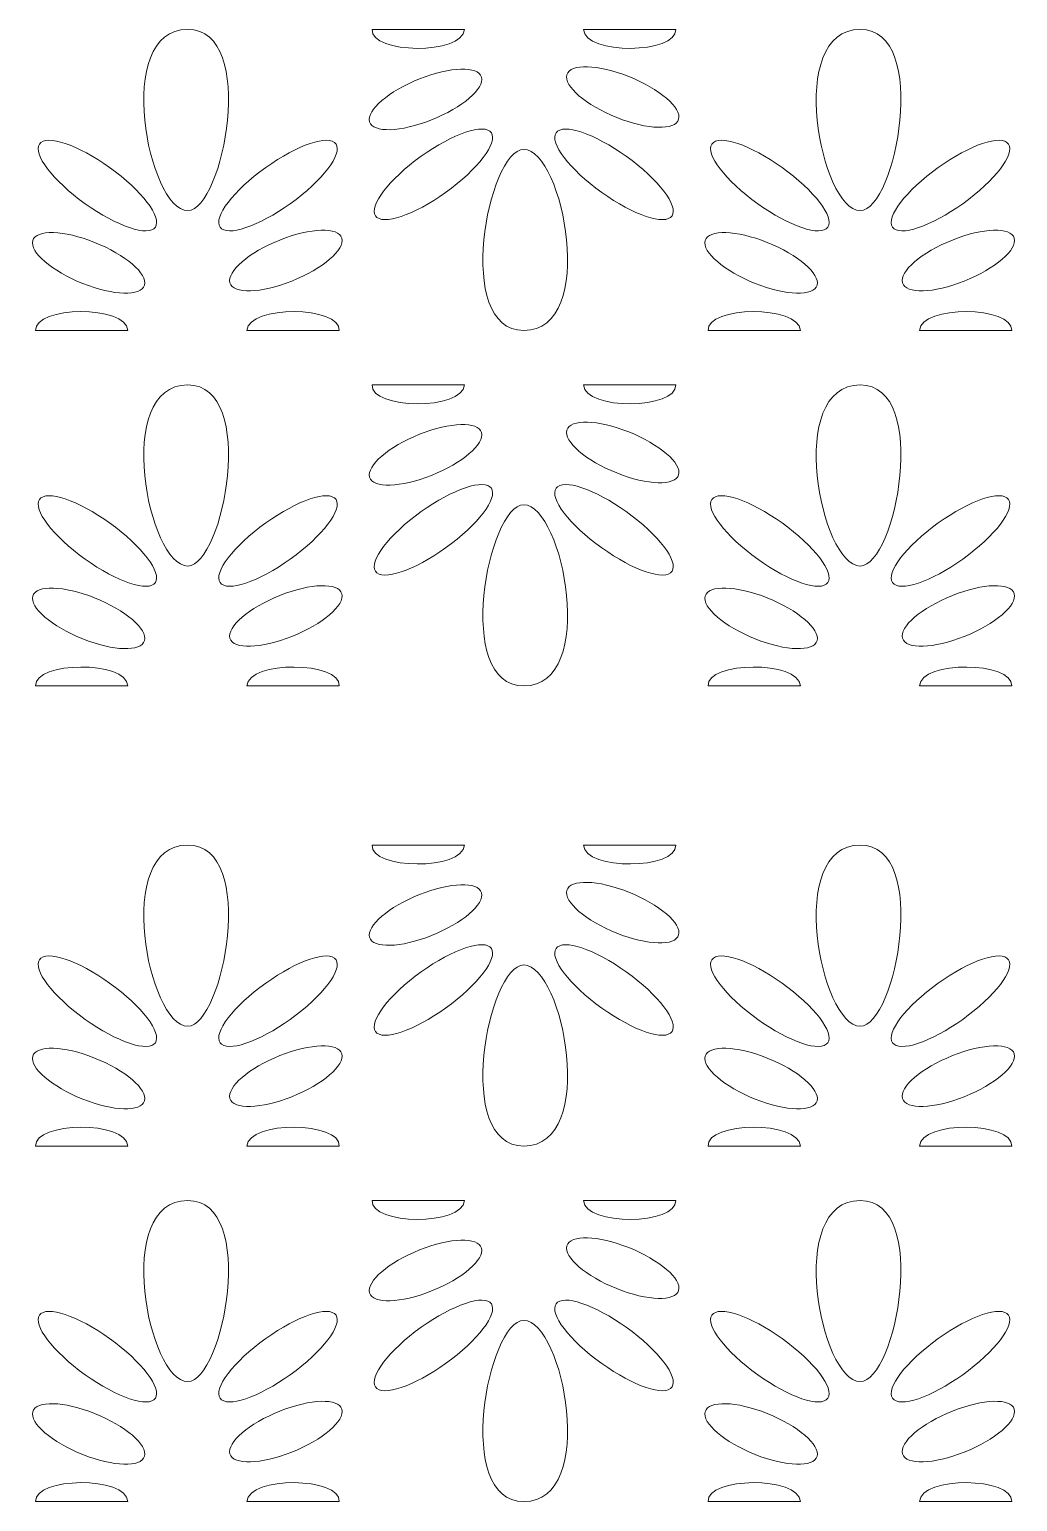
# Model space of a CAD drawing. Header units: centimetres. Extents: x -123 to 123, y -49 to 49.
# Drawn here: x 12 to 77.6, y -48.9 to 48.9 of the extents above; entities that cross this region are included whole.
import ezdxf

# ---------------------------------------------------------------- set-up
doc = ezdxf.new("R2010")
doc.units = ezdxf.units.CM
doc.header["$MEASUREMENT"] = 0
doc.layers.add('layer 1', color=7, linetype='Continuous')

msp = doc.modelspace()

# ---------------------------------------------------------------- linework, layer by layer
at = {"layer": 'layer 1', "color": 175, "lineweight": 9}
for points, knots in [([(40.87198, 48.90033), (40.77602, 47.18902), (34.64851, 47.26418), (34.74056, 48.90033), (34.74056, 48.90033), (34.74056, 48.90033), (40.87198, 48.90033), (40.87198, 48.90033)], [0, 0, 0, 0, 0.33333333, 0.33333333, 0.33333333, 0.33333333, 1, 1, 1, 1]), ([(48.7785, 48.90033), (48.87446, 47.18902), (55.00197, 47.26418), (54.90992, 48.90033), (54.90992, 48.90033), (54.90992, 48.90033), (48.7785, 48.90033), (48.7785, 48.90033)], [0, 0, 0, 0, 0.33333333, 0.33333333, 0.33333333, 0.33333333, 1, 1, 1, 1]), ([(22.49055, 48.90032), (27.16221, 48.90032), (24.86438, 36.86578), (22.49055, 36.86591), (22.49055, 36.86591), (19.87068, 36.86667), (17.5022, 48.90032), (22.49055, 48.90032)], [0, 0, 0, 0, 0.33333333, 0.33333333, 0.33333333, 0.33333333, 1, 1, 1, 1]), ([(67.15993, 48.90032), (71.83158, 48.90032), (69.53376, 36.86578), (67.15992, 36.86591), (67.15992, 36.86591), (64.54006, 36.86667), (62.17157, 48.90032), (67.15993, 48.90032)], [0, 0, 0, 0, 0.33333333, 0.33333333, 0.33333333, 0.33333333, 1, 1, 1, 1]), ([(34.57541, 42.77137), (34.35617, 43.52404), (35.84082, 44.79755), (37.89149, 45.61582), (37.89149, 45.61582), (39.94216, 46.4341), (41.78228, 46.48728), (42.00153, 45.73461), (42.00153, 45.73461), (42.22077, 44.98194), (40.73612, 43.70843), (38.68545, 42.89015), (38.68545, 42.89015), (36.63479, 42.07188), (34.79466, 42.0187), (34.57541, 42.77137)], [0, 0, 0, 0, 0.2, 0.2, 0.2, 0.2, 0.4, 0.4, 0.4, 0.4, 0.6, 0.6, 0.6, 0.6, 1, 1, 1, 1]), ([(55.1007, 42.92927), (55.31995, 43.68194), (53.83529, 44.95545), (51.78463, 45.77372), (51.78463, 45.77372), (49.73396, 46.592), (47.89383, 46.64518), (47.67459, 45.89251), (47.67459, 45.89251), (47.45534, 45.13983), (48.94, 43.86633), (50.99066, 43.04805), (50.99066, 43.04805), (53.04133, 42.22978), (54.88146, 42.17659), (55.1007, 42.92927)], [0, 0, 0, 0, 0.2, 0.2, 0.2, 0.2, 0.4, 0.4, 0.4, 0.4, 0.6, 0.6, 0.6, 0.6, 1, 1, 1, 1]), ([(42.55935, 42.1382), (43.22165, 41.6321), (42.07996, 39.93915), (40.00932, 38.35687), (40.00932, 38.35687), (37.93867, 36.7746), (35.72317, 35.90218), (35.06087, 36.40827), (35.06087, 36.40827), (34.39857, 36.91437), (35.54026, 38.60733), (37.61091, 40.1896), (37.61091, 40.1896), (39.68155, 41.77188), (41.89705, 42.64429), (42.55935, 42.1382)], [0, 0, 0, 0, 0.2, 0.2, 0.2, 0.2, 0.4, 0.4, 0.4, 0.4, 0.6, 0.6, 0.6, 0.6, 1, 1, 1, 1]), ([(47.05903, 42.13821), (47.72133, 42.6443), (49.93683, 41.77189), (52.00747, 40.18961), (52.00747, 40.18961), (54.07812, 38.60734), (55.2198, 36.91438), (54.5575, 36.40829), (54.5575, 36.40829), (53.8952, 35.90219), (51.67971, 36.77461), (49.60906, 38.35688), (49.60906, 38.35688), (47.53842, 39.93915), (46.39673, 41.63211), (47.05903, 42.13821)], [0, 0, 0, 0, 0.2, 0.2, 0.2, 0.2, 0.4, 0.4, 0.4, 0.4, 0.6, 0.6, 0.6, 0.6, 1, 1, 1, 1]), ([(20.24071, 35.66246), (19.57841, 35.15637), (17.36292, 36.02879), (15.29227, 37.61106), (15.29227, 37.61106), (13.22163, 39.19333), (12.07994, 40.88629), (12.74224, 41.39239), (12.74224, 41.39239), (13.40454, 41.89848), (15.62003, 41.02607), (17.69068, 39.44379), (17.69068, 39.44379), (19.76132, 37.86152), (20.90301, 36.16856), (20.24071, 35.66246)], [0, 0, 0, 0, 0.2, 0.2, 0.2, 0.2, 0.4, 0.4, 0.4, 0.4, 0.6, 0.6, 0.6, 0.6, 1, 1, 1, 1]), ([(24.74039, 35.66247), (24.07809, 36.16857), (25.21978, 37.86153), (27.29043, 39.4438), (27.29043, 39.4438), (29.36107, 41.02608), (31.57657, 41.89849), (32.23887, 41.3924), (32.23887, 41.3924), (32.90117, 40.8863), (31.75948, 39.19334), (29.68884, 37.61107), (29.68884, 37.61107), (27.61819, 36.02879), (25.40269, 35.15638), (24.74039, 35.66247)], [0, 0, 0, 0, 0.2, 0.2, 0.2, 0.2, 0.4, 0.4, 0.4, 0.4, 0.6, 0.6, 0.6, 0.6, 1, 1, 1, 1]), ([(64.91009, 35.66246), (64.24778, 35.15637), (62.03229, 36.02879), (59.96165, 37.61106), (59.96165, 37.61106), (57.891, 39.19333), (56.74931, 40.88629), (57.41162, 41.39239), (57.41162, 41.39239), (58.07392, 41.89848), (60.28941, 41.02607), (62.36005, 39.44379), (62.36005, 39.44379), (64.4307, 37.86152), (65.57239, 36.16856), (64.91009, 35.66246)], [0, 0, 0, 0, 0.2, 0.2, 0.2, 0.2, 0.4, 0.4, 0.4, 0.4, 0.6, 0.6, 0.6, 0.6, 1, 1, 1, 1]), ([(69.40977, 35.66247), (68.74746, 36.16857), (69.88915, 37.86153), (71.9598, 39.4438), (71.9598, 39.4438), (74.03045, 41.02608), (76.24594, 41.89849), (76.90825, 41.3924), (76.90825, 41.3924), (77.57055, 40.8863), (76.42886, 39.19334), (74.35821, 37.61107), (74.35821, 37.61107), (72.28756, 36.02879), (70.07207, 35.15638), (69.40977, 35.66247)], [0, 0, 0, 0, 0.2, 0.2, 0.2, 0.2, 0.4, 0.4, 0.4, 0.4, 0.6, 0.6, 0.6, 0.6, 1, 1, 1, 1]), ([(44.80919, 28.90035), (40.13753, 28.90035), (42.43536, 40.93489), (44.80919, 40.93476), (44.80919, 40.93476), (47.42906, 40.934), (49.79754, 28.90035), (44.80919, 28.90035)], [0, 0, 0, 0, 0.33333333, 0.33333333, 0.33333333, 0.33333333, 1, 1, 1, 1]), ([(12.19904, 34.8714), (11.97979, 34.11873), (13.46445, 32.84523), (15.51512, 32.02695), (15.51512, 32.02695), (17.56578, 31.20867), (19.40591, 31.15549), (19.62515, 31.90816), (19.62515, 31.90816), (19.8444, 32.66084), (18.35974, 33.93434), (16.30908, 34.75262), (16.30908, 34.75262), (14.25841, 35.5709), (12.41829, 35.62408), (12.19904, 34.8714)], [0, 0, 0, 0, 0.2, 0.2, 0.2, 0.2, 0.4, 0.4, 0.4, 0.4, 0.6, 0.6, 0.6, 0.6, 1, 1, 1, 1]), ([(32.72433, 35.0293), (32.94357, 34.27663), (31.45892, 33.00312), (29.40825, 32.18485), (29.40825, 32.18485), (27.35759, 31.36657), (25.51746, 31.31339), (25.29821, 32.06606), (25.29821, 32.06606), (25.07897, 32.81874), (26.56363, 34.09224), (28.61429, 34.91052), (28.61429, 34.91052), (30.66496, 35.72879), (32.50508, 35.78197), (32.72433, 35.0293)], [0, 0, 0, 0, 0.2, 0.2, 0.2, 0.2, 0.4, 0.4, 0.4, 0.4, 0.6, 0.6, 0.6, 0.6, 1, 1, 1, 1]), ([(56.86842, 34.8714), (56.64917, 34.11873), (58.13383, 32.84523), (60.18449, 32.02695), (60.18449, 32.02695), (62.23516, 31.20867), (64.07528, 31.15549), (64.29453, 31.90816), (64.29453, 31.90816), (64.51378, 32.66084), (63.02912, 33.93434), (60.97845, 34.75262), (60.97845, 34.75262), (58.92779, 35.5709), (57.08766, 35.62408), (56.86842, 34.8714)], [0, 0, 0, 0, 0.2, 0.2, 0.2, 0.2, 0.4, 0.4, 0.4, 0.4, 0.6, 0.6, 0.6, 0.6, 1, 1, 1, 1]), ([(77.3937, 35.0293), (77.61295, 34.27663), (76.12829, 33.00312), (74.07763, 32.18485), (74.07763, 32.18485), (72.02696, 31.36657), (70.18684, 31.31339), (69.96759, 32.06606), (69.96759, 32.06606), (69.74834, 32.81874), (71.233, 34.09224), (73.28367, 34.91052), (73.28367, 34.91052), (75.33433, 35.72879), (77.17446, 35.78197), (77.3937, 35.0293)], [0, 0, 0, 0, 0.2, 0.2, 0.2, 0.2, 0.4, 0.4, 0.4, 0.4, 0.6, 0.6, 0.6, 0.6, 1, 1, 1, 1]), ([(18.52124, 28.90034), (18.42528, 30.61165), (12.29777, 30.53649), (12.38982, 28.90034), (12.38982, 28.90034), (12.38982, 28.90034), (18.52124, 28.90034), (18.52124, 28.90034)], [0, 0, 0, 0, 0.33333333, 0.33333333, 0.33333333, 0.33333333, 1, 1, 1, 1]), ([(26.42777, 28.90034), (26.52373, 30.61165), (32.65123, 30.53649), (32.55919, 28.90034), (32.55919, 28.90034), (32.55919, 28.90034), (26.42777, 28.90034), (26.42777, 28.90034)], [0, 0, 0, 0, 0.33333333, 0.33333333, 0.33333333, 0.33333333, 1, 1, 1, 1]), ([(63.19062, 28.90034), (63.09465, 30.61165), (56.96715, 30.53649), (57.05919, 28.90034), (57.05919, 28.90034), (57.05919, 28.90034), (63.19062, 28.90034), (63.19062, 28.90034)], [0, 0, 0, 0, 0.33333333, 0.33333333, 0.33333333, 0.33333333, 1, 1, 1, 1]), ([(71.09714, 28.90034), (71.1931, 30.61165), (77.32061, 30.53649), (77.22856, 28.90034), (77.22856, 28.90034), (77.22856, 28.90034), (71.09714, 28.90034), (71.09714, 28.90034)], [0, 0, 0, 0, 0.33333333, 0.33333333, 0.33333333, 0.33333333, 1, 1, 1, 1]), ([(22.49055, 25.28634), (27.16221, 25.28634), (24.86438, 13.2518), (22.49055, 13.25193), (22.49055, 13.25193), (19.87068, 13.25269), (17.5022, 25.28634), (22.49055, 25.28634)], [0, 0, 0, 0, 0.33333333, 0.33333333, 0.33333333, 0.33333333, 1, 1, 1, 1]), ([(40.87198, 25.28635), (40.77602, 23.57504), (34.64851, 23.6502), (34.74056, 25.28635), (34.74056, 25.28635), (34.74056, 25.28635), (40.87198, 25.28635), (40.87198, 25.28635)], [0, 0, 0, 0, 0.33333333, 0.33333333, 0.33333333, 0.33333333, 1, 1, 1, 1]), ([(48.7785, 25.28635), (48.87446, 23.57504), (55.00197, 23.6502), (54.90992, 25.28635), (54.90992, 25.28635), (54.90992, 25.28635), (48.7785, 25.28635), (48.7785, 25.28635)], [0, 0, 0, 0, 0.33333333, 0.33333333, 0.33333333, 0.33333333, 1, 1, 1, 1]), ([(67.15993, 25.28634), (71.83158, 25.28634), (69.53376, 13.2518), (67.15992, 13.25193), (67.15992, 13.25193), (64.54006, 13.25269), (62.17157, 25.28634), (67.15993, 25.28634)], [0, 0, 0, 0, 0.33333333, 0.33333333, 0.33333333, 0.33333333, 1, 1, 1, 1]), ([(34.57541, 19.15739), (34.35617, 19.91006), (35.84082, 21.18357), (37.89149, 22.00184), (37.89149, 22.00184), (39.94216, 22.82012), (41.78228, 22.8733), (42.00153, 22.12063), (42.00153, 22.12063), (42.22077, 21.36796), (40.73612, 20.09445), (38.68545, 19.27617), (38.68545, 19.27617), (36.63479, 18.4579), (34.79466, 18.40472), (34.57541, 19.15739)], [0, 0, 0, 0, 0.2, 0.2, 0.2, 0.2, 0.4, 0.4, 0.4, 0.4, 0.6, 0.6, 0.6, 0.6, 1, 1, 1, 1]), ([(55.1007, 19.31529), (55.31995, 20.06796), (53.83529, 21.34147), (51.78463, 22.15974), (51.78463, 22.15974), (49.73396, 22.97802), (47.89383, 23.0312), (47.67459, 22.27853), (47.67459, 22.27853), (47.45534, 21.52585), (48.94, 20.25235), (50.99066, 19.43407), (50.99066, 19.43407), (53.04133, 18.6158), (54.88146, 18.56261), (55.1007, 19.31529)], [0, 0, 0, 0, 0.2, 0.2, 0.2, 0.2, 0.4, 0.4, 0.4, 0.4, 0.6, 0.6, 0.6, 0.6, 1, 1, 1, 1]), ([(42.55935, 18.52422), (43.22165, 18.01812), (42.07996, 16.32517), (40.00932, 14.74289), (40.00932, 14.74289), (37.93867, 13.16062), (35.72317, 12.2882), (35.06087, 12.79429), (35.06087, 12.79429), (34.39857, 13.30039), (35.54026, 14.99335), (37.61091, 16.57562), (37.61091, 16.57562), (39.68155, 18.1579), (41.89705, 19.03031), (42.55935, 18.52422)], [0, 0, 0, 0, 0.2, 0.2, 0.2, 0.2, 0.4, 0.4, 0.4, 0.4, 0.6, 0.6, 0.6, 0.6, 1, 1, 1, 1]), ([(47.05903, 18.52423), (47.72133, 19.03032), (49.93683, 18.15791), (52.00747, 16.57563), (52.00747, 16.57563), (54.07812, 14.99336), (55.2198, 13.3004), (54.5575, 12.79431), (54.5575, 12.79431), (53.8952, 12.28821), (51.67971, 13.16063), (49.60906, 14.7429), (49.60906, 14.7429), (47.53842, 16.32517), (46.39673, 18.01813), (47.05903, 18.52423)], [0, 0, 0, 0, 0.2, 0.2, 0.2, 0.2, 0.4, 0.4, 0.4, 0.4, 0.6, 0.6, 0.6, 0.6, 1, 1, 1, 1]), ([(20.24071, 12.04848), (19.57841, 11.54239), (17.36292, 12.41481), (15.29227, 13.99708), (15.29227, 13.99708), (13.22163, 15.57935), (12.07994, 17.27231), (12.74224, 17.77841), (12.74224, 17.77841), (13.40454, 18.2845), (15.62003, 17.41209), (17.69068, 15.82981), (17.69068, 15.82981), (19.76132, 14.24754), (20.90301, 12.55458), (20.24071, 12.04848)], [0, 0, 0, 0, 0.2, 0.2, 0.2, 0.2, 0.4, 0.4, 0.4, 0.4, 0.6, 0.6, 0.6, 0.6, 1, 1, 1, 1]), ([(24.74039, 12.04849), (24.07809, 12.55459), (25.21978, 14.24755), (27.29043, 15.82982), (27.29043, 15.82982), (29.36107, 17.4121), (31.57657, 18.28451), (32.23887, 17.77842), (32.23887, 17.77842), (32.90117, 17.27232), (31.75948, 15.57936), (29.68884, 13.99709), (29.68884, 13.99709), (27.61819, 12.41481), (25.40269, 11.5424), (24.74039, 12.04849)], [0, 0, 0, 0, 0.2, 0.2, 0.2, 0.2, 0.4, 0.4, 0.4, 0.4, 0.6, 0.6, 0.6, 0.6, 1, 1, 1, 1]), ([(64.91009, 12.04848), (64.24778, 11.54239), (62.03229, 12.41481), (59.96165, 13.99708), (59.96165, 13.99708), (57.891, 15.57935), (56.74931, 17.27231), (57.41162, 17.77841), (57.41162, 17.77841), (58.07392, 18.2845), (60.28941, 17.41209), (62.36005, 15.82981), (62.36005, 15.82981), (64.4307, 14.24754), (65.57239, 12.55458), (64.91009, 12.04848)], [0, 0, 0, 0, 0.2, 0.2, 0.2, 0.2, 0.4, 0.4, 0.4, 0.4, 0.6, 0.6, 0.6, 0.6, 1, 1, 1, 1]), ([(69.40977, 12.04849), (68.74746, 12.55459), (69.88915, 14.24755), (71.9598, 15.82982), (71.9598, 15.82982), (74.03045, 17.4121), (76.24594, 18.28451), (76.90825, 17.77842), (76.90825, 17.77842), (77.57055, 17.27232), (76.42886, 15.57936), (74.35821, 13.99709), (74.35821, 13.99709), (72.28756, 12.41481), (70.07207, 11.5424), (69.40977, 12.04849)], [0, 0, 0, 0, 0.2, 0.2, 0.2, 0.2, 0.4, 0.4, 0.4, 0.4, 0.6, 0.6, 0.6, 0.6, 1, 1, 1, 1]), ([(44.80919, 5.28637), (40.13753, 5.28637), (42.43536, 17.32091), (44.80919, 17.32078), (44.80919, 17.32078), (47.42906, 17.32002), (49.79754, 5.28637), (44.80919, 5.28637)], [0, 0, 0, 0, 0.33333333, 0.33333333, 0.33333333, 0.33333333, 1, 1, 1, 1]), ([(12.19904, 11.25742), (11.97979, 10.50475), (13.46445, 9.23125), (15.51512, 8.41297), (15.51512, 8.41297), (17.56578, 7.59469), (19.40591, 7.54151), (19.62515, 8.29418), (19.62515, 8.29418), (19.8444, 9.04686), (18.35974, 10.32036), (16.30908, 11.13864), (16.30908, 11.13864), (14.25841, 11.95692), (12.41829, 12.0101), (12.19904, 11.25742)], [0, 0, 0, 0, 0.2, 0.2, 0.2, 0.2, 0.4, 0.4, 0.4, 0.4, 0.6, 0.6, 0.6, 0.6, 1, 1, 1, 1]), ([(32.72433, 11.41532), (32.94357, 10.66265), (31.45892, 9.38914), (29.40825, 8.57087), (29.40825, 8.57087), (27.35759, 7.75259), (25.51746, 7.69941), (25.29821, 8.45208), (25.29821, 8.45208), (25.07897, 9.20476), (26.56363, 10.47826), (28.61429, 11.29654), (28.61429, 11.29654), (30.66496, 12.11481), (32.50508, 12.16799), (32.72433, 11.41532)], [0, 0, 0, 0, 0.2, 0.2, 0.2, 0.2, 0.4, 0.4, 0.4, 0.4, 0.6, 0.6, 0.6, 0.6, 1, 1, 1, 1]), ([(56.86842, 11.25742), (56.64917, 10.50475), (58.13383, 9.23125), (60.18449, 8.41297), (60.18449, 8.41297), (62.23516, 7.59469), (64.07528, 7.54151), (64.29453, 8.29418), (64.29453, 8.29418), (64.51378, 9.04686), (63.02912, 10.32036), (60.97845, 11.13864), (60.97845, 11.13864), (58.92779, 11.95692), (57.08766, 12.0101), (56.86842, 11.25742)], [0, 0, 0, 0, 0.2, 0.2, 0.2, 0.2, 0.4, 0.4, 0.4, 0.4, 0.6, 0.6, 0.6, 0.6, 1, 1, 1, 1]), ([(77.3937, 11.41532), (77.61295, 10.66265), (76.12829, 9.38914), (74.07763, 8.57087), (74.07763, 8.57087), (72.02696, 7.75259), (70.18684, 7.69941), (69.96759, 8.45208), (69.96759, 8.45208), (69.74834, 9.20476), (71.233, 10.47826), (73.28367, 11.29654), (73.28367, 11.29654), (75.33433, 12.11481), (77.17446, 12.16799), (77.3937, 11.41532)], [0, 0, 0, 0, 0.2, 0.2, 0.2, 0.2, 0.4, 0.4, 0.4, 0.4, 0.6, 0.6, 0.6, 0.6, 1, 1, 1, 1]), ([(18.52124, 5.28636), (18.42528, 6.99767), (12.29777, 6.92251), (12.38982, 5.28636), (12.38982, 5.28636), (12.38982, 5.28636), (18.52124, 5.28636), (18.52124, 5.28636)], [0, 0, 0, 0, 0.33333333, 0.33333333, 0.33333333, 0.33333333, 1, 1, 1, 1]), ([(26.42777, 5.28636), (26.52373, 6.99767), (32.65123, 6.92251), (32.55919, 5.28636), (32.55919, 5.28636), (32.55919, 5.28636), (26.42777, 5.28636), (26.42777, 5.28636)], [0, 0, 0, 0, 0.33333333, 0.33333333, 0.33333333, 0.33333333, 1, 1, 1, 1]), ([(63.19062, 5.28636), (63.09465, 6.99767), (56.96715, 6.92251), (57.05919, 5.28636), (57.05919, 5.28636), (57.05919, 5.28636), (63.19062, 5.28636), (63.19062, 5.28636)], [0, 0, 0, 0, 0.33333333, 0.33333333, 0.33333333, 0.33333333, 1, 1, 1, 1]), ([(71.09714, 5.28636), (71.1931, 6.99767), (77.32061, 6.92251), (77.22856, 5.28636), (77.22856, 5.28636), (77.22856, 5.28636), (71.09714, 5.28636), (71.09714, 5.28636)], [0, 0, 0, 0, 0.33333333, 0.33333333, 0.33333333, 0.33333333, 1, 1, 1, 1])]:
    msp.add_open_spline(points, degree=3, knots=knots, dxfattribs=at)
at = {"layer": 'layer 1', "color": 240, "lineweight": 9}
for points, knots in [([(22.49055, -5.28637), (27.16221, -5.28637), (24.86438, -17.32091), (22.49055, -17.32078), (22.49055, -17.32078), (19.87068, -17.32002), (17.5022, -5.28637), (22.49055, -5.28637)], [0, 0, 0, 0, 0.33333333, 0.33333333, 0.33333333, 0.33333333, 1, 1, 1, 1]), ([(40.87198, -5.28636), (40.77602, -6.99767), (34.64851, -6.92251), (34.74056, -5.28636), (34.74056, -5.28636), (34.74056, -5.28636), (40.87198, -5.28636), (40.87198, -5.28636)], [0, 0, 0, 0, 0.33333333, 0.33333333, 0.33333333, 0.33333333, 1, 1, 1, 1]), ([(48.7785, -5.28636), (48.87446, -6.99767), (55.00197, -6.92251), (54.90992, -5.28636), (54.90992, -5.28636), (54.90992, -5.28636), (48.7785, -5.28636), (48.7785, -5.28636)], [0, 0, 0, 0, 0.33333333, 0.33333333, 0.33333333, 0.33333333, 1, 1, 1, 1]), ([(67.15993, -5.28637), (71.83158, -5.28637), (69.53376, -17.32091), (67.15992, -17.32078), (67.15992, -17.32078), (64.54006, -17.32002), (62.17157, -5.28637), (67.15993, -5.28637)], [0, 0, 0, 0, 0.33333333, 0.33333333, 0.33333333, 0.33333333, 1, 1, 1, 1]), ([(34.57541, -11.41532), (34.35617, -10.66265), (35.84082, -9.38914), (37.89149, -8.57087), (37.89149, -8.57087), (39.94216, -7.75259), (41.78228, -7.69941), (42.00153, -8.45208), (42.00153, -8.45208), (42.22077, -9.20475), (40.73612, -10.47826), (38.68545, -11.29654), (38.68545, -11.29654), (36.63479, -12.11481), (34.79466, -12.16799), (34.57541, -11.41532)], [0, 0, 0, 0, 0.2, 0.2, 0.2, 0.2, 0.4, 0.4, 0.4, 0.4, 0.6, 0.6, 0.6, 0.6, 1, 1, 1, 1]), ([(55.1007, -11.25742), (55.31995, -10.50475), (53.83529, -9.23124), (51.78463, -8.41297), (51.78463, -8.41297), (49.73396, -7.59469), (47.89383, -7.54151), (47.67459, -8.29418), (47.67459, -8.29418), (47.45534, -9.04686), (48.94, -10.32036), (50.99066, -11.13864), (50.99066, -11.13864), (53.04133, -11.95691), (54.88146, -12.0101), (55.1007, -11.25742)], [0, 0, 0, 0, 0.2, 0.2, 0.2, 0.2, 0.4, 0.4, 0.4, 0.4, 0.6, 0.6, 0.6, 0.6, 1, 1, 1, 1]), ([(42.55935, -12.04849), (43.22165, -12.55459), (42.07996, -14.24754), (40.00932, -15.82982), (40.00932, -15.82982), (37.93867, -17.41209), (35.72317, -18.28451), (35.06087, -17.77842), (35.06087, -17.77842), (34.39857, -17.27232), (35.54026, -15.57936), (37.61091, -13.99709), (37.61091, -13.99709), (39.68155, -12.41481), (41.89705, -11.5424), (42.55935, -12.04849)], [0, 0, 0, 0, 0.2, 0.2, 0.2, 0.2, 0.4, 0.4, 0.4, 0.4, 0.6, 0.6, 0.6, 0.6, 1, 1, 1, 1]), ([(47.05903, -12.04848), (47.72133, -11.54239), (49.93683, -12.4148), (52.00747, -13.99708), (52.00747, -13.99708), (54.07812, -15.57935), (55.2198, -17.27231), (54.5575, -17.7784), (54.5575, -17.7784), (53.8952, -18.2845), (51.67971, -17.41208), (49.60906, -15.82981), (49.60906, -15.82981), (47.53842, -14.24754), (46.39673, -12.55458), (47.05903, -12.04848)], [0, 0, 0, 0, 0.2, 0.2, 0.2, 0.2, 0.4, 0.4, 0.4, 0.4, 0.6, 0.6, 0.6, 0.6, 1, 1, 1, 1]), ([(20.24071, -18.52423), (19.57841, -19.03032), (17.36292, -18.1579), (15.29227, -16.57563), (15.29227, -16.57563), (13.22163, -14.99336), (12.07994, -13.3004), (12.74224, -12.7943), (12.74224, -12.7943), (13.40454, -12.28821), (15.62003, -13.16062), (17.69068, -14.7429), (17.69068, -14.7429), (19.76132, -16.32517), (20.90301, -18.01813), (20.24071, -18.52423)], [0, 0, 0, 0, 0.2, 0.2, 0.2, 0.2, 0.4, 0.4, 0.4, 0.4, 0.6, 0.6, 0.6, 0.6, 1, 1, 1, 1]), ([(24.74039, -18.52422), (24.07809, -18.01812), (25.21978, -16.32516), (27.29043, -14.74289), (27.29043, -14.74289), (29.36107, -13.16061), (31.57657, -12.2882), (32.23887, -12.79429), (32.23887, -12.79429), (32.90117, -13.30039), (31.75948, -14.99335), (29.68884, -16.57562), (29.68884, -16.57562), (27.61819, -18.1579), (25.40269, -19.03031), (24.74039, -18.52422)], [0, 0, 0, 0, 0.2, 0.2, 0.2, 0.2, 0.4, 0.4, 0.4, 0.4, 0.6, 0.6, 0.6, 0.6, 1, 1, 1, 1]), ([(64.91009, -18.52423), (64.24778, -19.03032), (62.03229, -18.1579), (59.96165, -16.57563), (59.96165, -16.57563), (57.891, -14.99336), (56.74931, -13.3004), (57.41162, -12.7943), (57.41162, -12.7943), (58.07392, -12.28821), (60.28941, -13.16062), (62.36005, -14.7429), (62.36005, -14.7429), (64.4307, -16.32517), (65.57239, -18.01813), (64.91009, -18.52423)], [0, 0, 0, 0, 0.2, 0.2, 0.2, 0.2, 0.4, 0.4, 0.4, 0.4, 0.6, 0.6, 0.6, 0.6, 1, 1, 1, 1]), ([(69.40977, -18.52422), (68.74746, -18.01812), (69.88915, -16.32516), (71.9598, -14.74289), (71.9598, -14.74289), (74.03045, -13.16061), (76.24594, -12.2882), (76.90825, -12.79429), (76.90825, -12.79429), (77.57055, -13.30039), (76.42886, -14.99335), (74.35821, -16.57562), (74.35821, -16.57562), (72.28756, -18.1579), (70.07207, -19.03031), (69.40977, -18.52422)], [0, 0, 0, 0, 0.2, 0.2, 0.2, 0.2, 0.4, 0.4, 0.4, 0.4, 0.6, 0.6, 0.6, 0.6, 1, 1, 1, 1]), ([(44.80919, -25.28634), (40.13753, -25.28634), (42.43536, -13.2518), (44.80919, -13.25193), (44.80919, -13.25193), (47.42906, -13.25269), (49.79754, -25.28634), (44.80919, -25.28634)], [0, 0, 0, 0, 0.33333333, 0.33333333, 0.33333333, 0.33333333, 1, 1, 1, 1]), ([(12.19904, -19.31529), (11.97979, -20.06796), (13.46445, -21.34146), (15.51512, -22.15974), (15.51512, -22.15974), (17.56578, -22.97802), (19.40591, -23.0312), (19.62515, -22.27853), (19.62515, -22.27853), (19.8444, -21.52585), (18.35974, -20.25235), (16.30908, -19.43407), (16.30908, -19.43407), (14.25841, -18.61579), (12.41829, -18.56261), (12.19904, -19.31529)], [0, 0, 0, 0, 0.2, 0.2, 0.2, 0.2, 0.4, 0.4, 0.4, 0.4, 0.6, 0.6, 0.6, 0.6, 1, 1, 1, 1]), ([(32.72433, -19.15739), (32.94357, -19.91006), (31.45892, -21.18357), (29.40825, -22.00184), (29.40825, -22.00184), (27.35759, -22.82012), (25.51746, -22.8733), (25.29821, -22.12063), (25.29821, -22.12063), (25.07897, -21.36795), (26.56363, -20.09445), (28.61429, -19.27617), (28.61429, -19.27617), (30.66496, -18.4579), (32.50508, -18.40472), (32.72433, -19.15739)], [0, 0, 0, 0, 0.2, 0.2, 0.2, 0.2, 0.4, 0.4, 0.4, 0.4, 0.6, 0.6, 0.6, 0.6, 1, 1, 1, 1]), ([(56.86842, -19.31529), (56.64917, -20.06796), (58.13383, -21.34146), (60.18449, -22.15974), (60.18449, -22.15974), (62.23516, -22.97802), (64.07528, -23.0312), (64.29453, -22.27853), (64.29453, -22.27853), (64.51378, -21.52585), (63.02912, -20.25235), (60.97845, -19.43407), (60.97845, -19.43407), (58.92779, -18.61579), (57.08766, -18.56261), (56.86842, -19.31529)], [0, 0, 0, 0, 0.2, 0.2, 0.2, 0.2, 0.4, 0.4, 0.4, 0.4, 0.6, 0.6, 0.6, 0.6, 1, 1, 1, 1]), ([(77.3937, -19.15739), (77.61295, -19.91006), (76.12829, -21.18357), (74.07763, -22.00184), (74.07763, -22.00184), (72.02696, -22.82012), (70.18684, -22.8733), (69.96759, -22.12063), (69.96759, -22.12063), (69.74834, -21.36795), (71.233, -20.09445), (73.28367, -19.27617), (73.28367, -19.27617), (75.33433, -18.4579), (77.17446, -18.40472), (77.3937, -19.15739)], [0, 0, 0, 0, 0.2, 0.2, 0.2, 0.2, 0.4, 0.4, 0.4, 0.4, 0.6, 0.6, 0.6, 0.6, 1, 1, 1, 1]), ([(18.52124, -25.28635), (18.42528, -23.57504), (12.29777, -23.6502), (12.38982, -25.28635), (12.38982, -25.28635), (12.38982, -25.28635), (18.52124, -25.28635), (18.52124, -25.28635)], [0, 0, 0, 0, 0.33333333, 0.33333333, 0.33333333, 0.33333333, 1, 1, 1, 1]), ([(26.42777, -25.28635), (26.52373, -23.57504), (32.65123, -23.6502), (32.55919, -25.28635), (32.55919, -25.28635), (32.55919, -25.28635), (26.42777, -25.28635), (26.42777, -25.28635)], [0, 0, 0, 0, 0.33333333, 0.33333333, 0.33333333, 0.33333333, 1, 1, 1, 1]), ([(63.19062, -25.28635), (63.09465, -23.57504), (56.96715, -23.6502), (57.05919, -25.28635), (57.05919, -25.28635), (57.05919, -25.28635), (63.19062, -25.28635), (63.19062, -25.28635)], [0, 0, 0, 0, 0.33333333, 0.33333333, 0.33333333, 0.33333333, 1, 1, 1, 1]), ([(71.09714, -25.28635), (71.1931, -23.57504), (77.32061, -23.6502), (77.22856, -25.28635), (77.22856, -25.28635), (77.22856, -25.28635), (71.09714, -25.28635), (71.09714, -25.28635)], [0, 0, 0, 0, 0.33333333, 0.33333333, 0.33333333, 0.33333333, 1, 1, 1, 1]), ([(22.49055, -28.90035), (27.16221, -28.90035), (24.86438, -40.93489), (22.49055, -40.93476), (22.49055, -40.93476), (19.87068, -40.934), (17.5022, -28.90035), (22.49055, -28.90035)], [0, 0, 0, 0, 0.33333333, 0.33333333, 0.33333333, 0.33333333, 1, 1, 1, 1]), ([(40.87198, -28.90034), (40.77602, -30.61165), (34.64851, -30.53649), (34.74056, -28.90034), (34.74056, -28.90034), (34.74056, -28.90034), (40.87198, -28.90034), (40.87198, -28.90034)], [0, 0, 0, 0, 0.33333333, 0.33333333, 0.33333333, 0.33333333, 1, 1, 1, 1]), ([(48.7785, -28.90034), (48.87446, -30.61165), (55.00197, -30.53649), (54.90992, -28.90034), (54.90992, -28.90034), (54.90992, -28.90034), (48.7785, -28.90034), (48.7785, -28.90034)], [0, 0, 0, 0, 0.33333333, 0.33333333, 0.33333333, 0.33333333, 1, 1, 1, 1]), ([(67.15993, -28.90035), (71.83158, -28.90035), (69.53376, -40.93489), (67.15992, -40.93476), (67.15992, -40.93476), (64.54006, -40.934), (62.17157, -28.90035), (67.15993, -28.90035)], [0, 0, 0, 0, 0.33333333, 0.33333333, 0.33333333, 0.33333333, 1, 1, 1, 1]), ([(55.1007, -34.8714), (55.31995, -34.11873), (53.83529, -32.84522), (51.78463, -32.02695), (51.78463, -32.02695), (49.73396, -31.20867), (47.89383, -31.15549), (47.67459, -31.90816), (47.67459, -31.90816), (47.45534, -32.66084), (48.94, -33.93434), (50.99066, -34.75262), (50.99066, -34.75262), (53.04133, -35.57089), (54.88146, -35.62408), (55.1007, -34.8714)], [0, 0, 0, 0, 0.2, 0.2, 0.2, 0.2, 0.4, 0.4, 0.4, 0.4, 0.6, 0.6, 0.6, 0.6, 1, 1, 1, 1]), ([(34.57541, -35.0293), (34.35617, -34.27663), (35.84082, -33.00312), (37.89149, -32.18485), (37.89149, -32.18485), (39.94216, -31.36657), (41.78228, -31.31339), (42.00153, -32.06606), (42.00153, -32.06606), (42.22077, -32.81873), (40.73612, -34.09224), (38.68545, -34.91052), (38.68545, -34.91052), (36.63479, -35.72879), (34.79466, -35.78197), (34.57541, -35.0293)], [0, 0, 0, 0, 0.2, 0.2, 0.2, 0.2, 0.4, 0.4, 0.4, 0.4, 0.6, 0.6, 0.6, 0.6, 1, 1, 1, 1]), ([(42.55935, -35.66247), (43.22165, -36.16857), (42.07996, -37.86152), (40.00932, -39.4438), (40.00932, -39.4438), (37.93867, -41.02607), (35.72317, -41.89849), (35.06087, -41.3924), (35.06087, -41.3924), (34.39857, -40.8863), (35.54026, -39.19334), (37.61091, -37.61107), (37.61091, -37.61107), (39.68155, -36.02879), (41.89705, -35.15638), (42.55935, -35.66247)], [0, 0, 0, 0, 0.2, 0.2, 0.2, 0.2, 0.4, 0.4, 0.4, 0.4, 0.6, 0.6, 0.6, 0.6, 1, 1, 1, 1]), ([(47.05903, -35.66246), (47.72133, -35.15637), (49.93683, -36.02878), (52.00747, -37.61106), (52.00747, -37.61106), (54.07812, -39.19333), (55.2198, -40.88629), (54.5575, -41.39238), (54.5575, -41.39238), (53.8952, -41.89848), (51.67971, -41.02606), (49.60906, -39.44379), (49.60906, -39.44379), (47.53842, -37.86152), (46.39673, -36.16856), (47.05903, -35.66246)], [0, 0, 0, 0, 0.2, 0.2, 0.2, 0.2, 0.4, 0.4, 0.4, 0.4, 0.6, 0.6, 0.6, 0.6, 1, 1, 1, 1]), ([(20.24071, -42.13821), (19.57841, -42.6443), (17.36292, -41.77188), (15.29227, -40.18961), (15.29227, -40.18961), (13.22163, -38.60734), (12.07994, -36.91438), (12.74224, -36.40828), (12.74224, -36.40828), (13.40454, -35.90219), (15.62003, -36.7746), (17.69068, -38.35688), (17.69068, -38.35688), (19.76132, -39.93915), (20.90301, -41.63211), (20.24071, -42.13821)], [0, 0, 0, 0, 0.2, 0.2, 0.2, 0.2, 0.4, 0.4, 0.4, 0.4, 0.6, 0.6, 0.6, 0.6, 1, 1, 1, 1]), ([(24.74039, -42.1382), (24.07809, -41.6321), (25.21978, -39.93914), (27.29043, -38.35687), (27.29043, -38.35687), (29.36107, -36.77459), (31.57657, -35.90218), (32.23887, -36.40827), (32.23887, -36.40827), (32.90117, -36.91437), (31.75948, -38.60733), (29.68884, -40.1896), (29.68884, -40.1896), (27.61819, -41.77188), (25.40269, -42.64429), (24.74039, -42.1382)], [0, 0, 0, 0, 0.2, 0.2, 0.2, 0.2, 0.4, 0.4, 0.4, 0.4, 0.6, 0.6, 0.6, 0.6, 1, 1, 1, 1]), ([(64.91009, -42.13821), (64.24778, -42.6443), (62.03229, -41.77188), (59.96165, -40.18961), (59.96165, -40.18961), (57.891, -38.60734), (56.74931, -36.91438), (57.41162, -36.40828), (57.41162, -36.40828), (58.07392, -35.90219), (60.28941, -36.7746), (62.36005, -38.35688), (62.36005, -38.35688), (64.4307, -39.93915), (65.57239, -41.63211), (64.91009, -42.13821)], [0, 0, 0, 0, 0.2, 0.2, 0.2, 0.2, 0.4, 0.4, 0.4, 0.4, 0.6, 0.6, 0.6, 0.6, 1, 1, 1, 1]), ([(69.40977, -42.1382), (68.74746, -41.6321), (69.88915, -39.93914), (71.9598, -38.35687), (71.9598, -38.35687), (74.03045, -36.77459), (76.24594, -35.90218), (76.90825, -36.40827), (76.90825, -36.40827), (77.57055, -36.91437), (76.42886, -38.60733), (74.35821, -40.1896), (74.35821, -40.1896), (72.28756, -41.77188), (70.07207, -42.64429), (69.40977, -42.1382)], [0, 0, 0, 0, 0.2, 0.2, 0.2, 0.2, 0.4, 0.4, 0.4, 0.4, 0.6, 0.6, 0.6, 0.6, 1, 1, 1, 1]), ([(44.80919, -48.90032), (40.13753, -48.90032), (42.43536, -36.86578), (44.80919, -36.86591), (44.80919, -36.86591), (47.42906, -36.86667), (49.79754, -48.90032), (44.80919, -48.90032)], [0, 0, 0, 0, 0.33333333, 0.33333333, 0.33333333, 0.33333333, 1, 1, 1, 1]), ([(32.72433, -42.77137), (32.94357, -43.52404), (31.45892, -44.79755), (29.40825, -45.61582), (29.40825, -45.61582), (27.35759, -46.4341), (25.51746, -46.48728), (25.29821, -45.73461), (25.29821, -45.73461), (25.07897, -44.98193), (26.56363, -43.70843), (28.61429, -42.89015), (28.61429, -42.89015), (30.66496, -42.07188), (32.50508, -42.0187), (32.72433, -42.77137)], [0, 0, 0, 0, 0.2, 0.2, 0.2, 0.2, 0.4, 0.4, 0.4, 0.4, 0.6, 0.6, 0.6, 0.6, 1, 1, 1, 1]), ([(77.3937, -42.77137), (77.61295, -43.52404), (76.12829, -44.79755), (74.07763, -45.61582), (74.07763, -45.61582), (72.02696, -46.4341), (70.18684, -46.48728), (69.96759, -45.73461), (69.96759, -45.73461), (69.74834, -44.98193), (71.233, -43.70843), (73.28367, -42.89015), (73.28367, -42.89015), (75.33433, -42.07188), (77.17446, -42.0187), (77.3937, -42.77137)], [0, 0, 0, 0, 0.2, 0.2, 0.2, 0.2, 0.4, 0.4, 0.4, 0.4, 0.6, 0.6, 0.6, 0.6, 1, 1, 1, 1]), ([(12.19904, -42.92927), (11.97979, -43.68194), (13.46445, -44.95544), (15.51512, -45.77372), (15.51512, -45.77372), (17.56578, -46.592), (19.40591, -46.64518), (19.62515, -45.89251), (19.62515, -45.89251), (19.8444, -45.13983), (18.35974, -43.86633), (16.30908, -43.04805), (16.30908, -43.04805), (14.25841, -42.22977), (12.41829, -42.17659), (12.19904, -42.92927)], [0, 0, 0, 0, 0.2, 0.2, 0.2, 0.2, 0.4, 0.4, 0.4, 0.4, 0.6, 0.6, 0.6, 0.6, 1, 1, 1, 1]), ([(56.86842, -42.92927), (56.64917, -43.68194), (58.13383, -44.95544), (60.18449, -45.77372), (60.18449, -45.77372), (62.23516, -46.592), (64.07528, -46.64518), (64.29453, -45.89251), (64.29453, -45.89251), (64.51378, -45.13983), (63.02912, -43.86633), (60.97845, -43.04805), (60.97845, -43.04805), (58.92779, -42.22977), (57.08766, -42.17659), (56.86842, -42.92927)], [0, 0, 0, 0, 0.2, 0.2, 0.2, 0.2, 0.4, 0.4, 0.4, 0.4, 0.6, 0.6, 0.6, 0.6, 1, 1, 1, 1]), ([(18.52124, -48.90033), (18.42528, -47.18902), (12.29777, -47.26418), (12.38982, -48.90033), (12.38982, -48.90033), (12.38982, -48.90033), (18.52124, -48.90033), (18.52124, -48.90033)], [0, 0, 0, 0, 0.33333333, 0.33333333, 0.33333333, 0.33333333, 1, 1, 1, 1]), ([(26.42777, -48.90033), (26.52373, -47.18902), (32.65123, -47.26418), (32.55919, -48.90033), (32.55919, -48.90033), (32.55919, -48.90033), (26.42777, -48.90033), (26.42777, -48.90033)], [0, 0, 0, 0, 0.33333333, 0.33333333, 0.33333333, 0.33333333, 1, 1, 1, 1]), ([(63.19062, -48.90033), (63.09465, -47.18902), (56.96715, -47.26418), (57.05919, -48.90033), (57.05919, -48.90033), (57.05919, -48.90033), (63.19062, -48.90033), (63.19062, -48.90033)], [0, 0, 0, 0, 0.33333333, 0.33333333, 0.33333333, 0.33333333, 1, 1, 1, 1]), ([(71.09714, -48.90033), (71.1931, -47.18902), (77.32061, -47.26418), (77.22856, -48.90033), (77.22856, -48.90033), (77.22856, -48.90033), (71.09714, -48.90033), (71.09714, -48.90033)], [0, 0, 0, 0, 0.33333333, 0.33333333, 0.33333333, 0.33333333, 1, 1, 1, 1])]:
    msp.add_open_spline(points, degree=3, knots=knots, dxfattribs=at)

doc.saveas('drawing.dxf')
